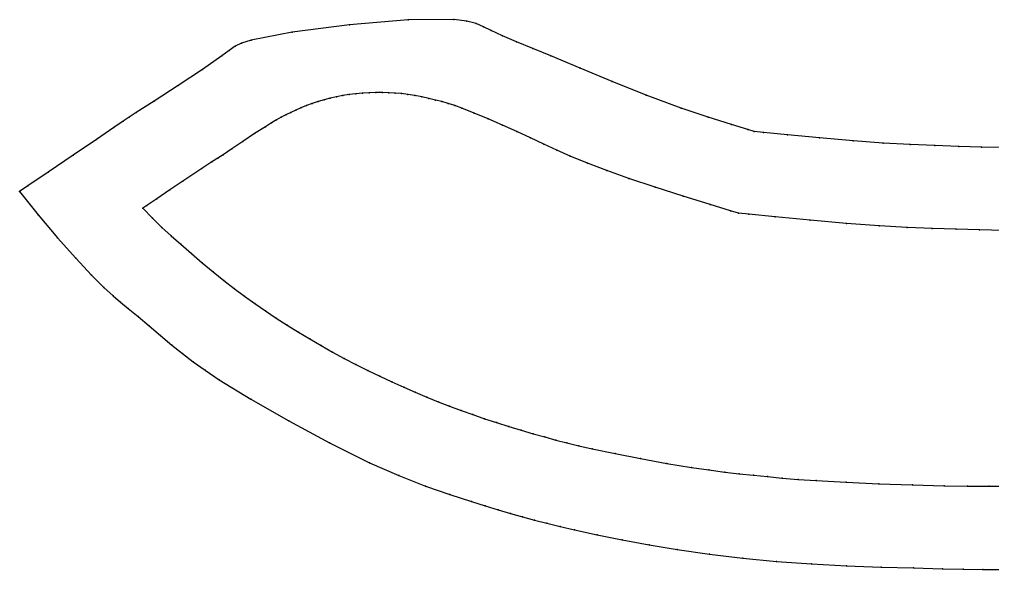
# Model space of a CAD drawing. Extents: x 50 to 2594, y 47 to 2136.
# Drawn here: x 2340.9 to 2434.8, y 1359.1 to 1412.2 of the extents above; entities that cross this region are included whole.
import ezdxf

# ---------------------------------------------------------------- set-up
doc = ezdxf.new("R2010")
doc.units = 0

# ---------------------------------------------------------------- blocks, each defined once
blk = doc.blocks.new('837.CUELLO_XS')
at = {"layer": '1'}
blk.add_lwpolyline([(2435.956, 1399.834), (2433.71, 1399.887), (2431.505, 1399.953), (2429.196, 1400.029), (2426.816, 1400.129), (2424.237, 1400.273), (2421.332, 1400.484), (2418.084, 1400.769), (2414.996, 1401.066), (2412.69, 1401.3), (2411.783, 1401.395), (2411.179, 1401.569), (2409.585, 1402.047), (2407.333, 1402.756), (2404.755, 1403.628), (2401.386, 1404.885), (2398.108, 1406.207), (2395.007, 1407.507), (2392.166, 1408.7), (2390.431, 1409.409), (2388.878, 1410.04), (2387.533, 1410.607), (2386.418, 1411.12), (2385.702, 1411.484), (2384.975, 1411.801), (2384.076, 1412.047), (2382.843, 1412.201), (2378.423, 1412.154), (2372.767, 1411.683), (2367.256, 1410.974), (2363.274, 1410.215), (2362.367, 1409.926), (2361.731, 1409.609), (2361.167, 1409.211), (2360.475, 1408.683), (2358.6, 1407.375), (2356.238, 1405.817), (2353.926, 1404.326), (2352.2, 1403.22), (2351.532, 1402.784), (2350.958, 1402.393), (2350.046, 1401.764), (2348.365, 1400.614), (2346.139, 1399.103), (2343.709, 1397.457), (2341.752, 1396.134), (2340.949, 1395.592), (2342.743, 1393.337), (2344.611, 1391.139), (2346.387, 1389.153), (2347.904, 1387.532), (2349.096, 1386.328), (2349.976, 1385.514), (2350.705, 1384.902), (2351.445, 1384.307), (2352.386, 1383.528), (2353.449, 1382.63), (2354.56, 1381.689), (2355.642, 1380.782), (2356.669, 1379.947), (2357.701, 1379.157), (2358.847, 1378.343), (2360.218, 1377.436), (2363.248, 1375.568), (2366.907, 1373.457), (2370.844, 1371.331), (2374.711, 1369.419), (2377.536, 1368.176), (2380.104, 1367.168), (2382.427, 1366.347), (2384.516, 1365.667), (2385.847, 1365.252), (2387.095, 1364.874), (2388.285, 1364.527), (2389.443, 1364.201), (2390.601, 1363.887), (2391.795, 1363.579), (2393.064, 1363.268), (2394.451, 1362.945), (2396.632, 1362.468), (2399.054, 1361.975), (2401.65, 1361.492), (2404.351, 1361.04), (2407.484, 1360.588), (2410.679, 1360.207), (2413.95, 1359.896), (2417.311, 1359.654), (2420.693, 1359.481), (2424.026, 1359.358), (2427.161, 1359.268), (2429.948, 1359.196), (2431.931, 1359.143), (2433.84, 1359.112), (2435.937, 1359.124)], dxfattribs=at)
at = {"layer": '14'}
blk.add_lwpolyline([(2435.838, 1391.838), (2433.518, 1391.892), (2431.27, 1391.956), (2428.941, 1392.028), (2426.524, 1392.126), (2423.832, 1392.277), (2420.674, 1392.512), (2417.19, 1392.821), (2413.82, 1393.148), (2411.275, 1393.406), (2410.268, 1393.511), (2409.498, 1393.744), (2407.546, 1394.341), (2404.95, 1395.147), (2402.245, 1396.008), (2399.714, 1396.85), (2397.571, 1397.61), (2395.713, 1398.322), (2394.037, 1399.018), (2392.756, 1399.587), (2391.495, 1400.168), (2390.222, 1400.763), (2388.905, 1401.374), (2387.517, 1402), (2386.123, 1402.609), (2384.797, 1403.163), (2383.612, 1403.629), (2382.911, 1403.881), (2382.276, 1404.089), (2381.67, 1404.266), (2381.061, 1404.426), (2380.417, 1404.581), (2379.749, 1404.726), (2379.072, 1404.856), (2378.401, 1404.963), (2377.777, 1405.041), (2377.164, 1405.096), (2376.555, 1405.13), (2375.942, 1405.145), (2375.307, 1405.142), (2374.664, 1405.12), (2374.02, 1405.081), (2373.378, 1405.022), (2372.751, 1404.945), (2372.132, 1404.849), (2371.519, 1404.735), (2370.914, 1404.602), (2370.325, 1404.453), (2369.745, 1404.286), (2369.173, 1404.1), (2368.612, 1403.893), (2368.092, 1403.679), (2367.588, 1403.453), (2367.104, 1403.222), (2366.645, 1402.992), (2366.196, 1402.758), (2365.741, 1402.506), (2365.24, 1402.212), (2364.656, 1401.849), (2363.622, 1401.178), (2362.492, 1400.425), (2361.429, 1399.71), (2360.594, 1399.151), (2360.065, 1398.807), (2359.508, 1398.449), (2358.522, 1397.802), (2356.706, 1396.588), (2355.454, 1395.747), (2354.201, 1394.902), (2353.236, 1394.25), (2352.85, 1393.99), (2353.775, 1393.009), (2354.685, 1392.126), (2355.588, 1391.305), (2356.495, 1390.512), (2357.529, 1389.618), (2358.573, 1388.727), (2359.621, 1387.852), (2360.668, 1387.006), (2361.661, 1386.234), (2362.655, 1385.492), (2363.655, 1384.774), (2364.669, 1384.073), (2365.711, 1383.376), (2366.771, 1382.691), (2367.845, 1382.02), (2368.931, 1381.364), (2370.029, 1380.724), (2371.136, 1380.1), (2372.254, 1379.493), (2373.384, 1378.901), (2374.529, 1378.324), (2375.683, 1377.763), (2376.839, 1377.221), (2377.993, 1376.701), (2379.104, 1376.218), (2380.212, 1375.756), (2381.317, 1375.312), (2382.425, 1374.883), (2383.538, 1374.467), (2384.661, 1374.063), (2385.797, 1373.672), (2386.953, 1373.291), (2388.133, 1372.919), (2389.316, 1372.562), (2390.478, 1372.223), (2391.599, 1371.905), (2392.656, 1371.614), (2393.723, 1371.335), (2394.869, 1371.054), (2396.166, 1370.759), (2398.37, 1370.297), (2400.835, 1369.817), (2403.361, 1369.361), (2405.75, 1368.967), (2407.424, 1368.722), (2408.942, 1368.525), (2410.353, 1368.361), (2411.706, 1368.217), (2413.063, 1368.078), (2414.48, 1367.943), (2416.023, 1367.815), (2417.761, 1367.692), (2420.638, 1367.53), (2423.812, 1367.388), (2427.049, 1367.274), (2430.114, 1367.194), (2432.361, 1367.158), (2434.425, 1367.146), (2436.391, 1367.155)], dxfattribs=at)
at = {"layer": '2'}
for p in [(2411.783, 1401.395), (2340.949, 1395.592), (2352.85, 1393.99), (2410.268, 1393.511)]:
    blk.add_point(p, dxfattribs=at)
at = {"layer": '3'}
for p in [(2378.423, 1412.154), (2382.843, 1412.201), (2384.076, 1412.047), (2372.767, 1411.683), (2384.975, 1411.801), (2385.702, 1411.484), (2386.418, 1411.12), (2363.274, 1410.215), (2367.256, 1410.974), (2387.533, 1410.607), (2361.167, 1409.211), (2361.731, 1409.609), (2362.367, 1409.926), (2388.878, 1410.04), (2390.431, 1409.409), (2360.475, 1408.683), (2392.166, 1408.7), (2358.6, 1407.375), (2395.007, 1407.507), (2356.238, 1405.817), (2398.108, 1406.207), (2370.325, 1404.453), (2370.914, 1404.602), (2371.519, 1404.735), (2372.132, 1404.849), (2372.751, 1404.945), (2373.378, 1405.022), (2374.02, 1405.081), (2374.664, 1405.12), (2375.307, 1405.142), (2375.942, 1405.145), (2376.555, 1405.13), (2377.164, 1405.096), (2377.777, 1405.041), (2378.401, 1404.963), (2379.072, 1404.856), (2379.749, 1404.726), (2380.417, 1404.581), (2401.386, 1404.885), (2353.926, 1404.326), (2368.092, 1403.679), (2368.612, 1403.893), (2369.173, 1404.1), (2369.745, 1404.286), (2381.061, 1404.426), (2381.67, 1404.266), (2382.276, 1404.089), (2382.911, 1403.881), (2383.612, 1403.629), (2404.755, 1403.628), (2351.532, 1402.784), (2352.2, 1403.22), (2366.196, 1402.758), (2366.645, 1402.992), (2367.104, 1403.222), (2367.588, 1403.453), (2384.797, 1403.163), (2386.123, 1402.609), (2407.333, 1402.756), (2350.046, 1401.764), (2350.958, 1402.393), (2364.656, 1401.849), (2365.24, 1402.212), (2365.741, 1402.506), (2387.517, 1402), (2409.585, 1402.047), (2363.622, 1401.178), (2388.905, 1401.374), (2390.222, 1400.763), (2411.179, 1401.569), (2412.69, 1401.3), (2414.996, 1401.066), (2418.084, 1400.769), (2348.365, 1400.614), (2362.492, 1400.425), (2391.495, 1400.168), (2421.332, 1400.484), (2424.237, 1400.273), (2426.816, 1400.129), (2429.196, 1400.029), (2431.505, 1399.953), (2433.71, 1399.887), (2346.139, 1399.103), (2360.594, 1399.151), (2361.429, 1399.71), (2392.756, 1399.587), (2394.037, 1399.018), (2359.508, 1398.449), (2360.065, 1398.807), (2395.713, 1398.322), (2343.709, 1397.457), (2358.522, 1397.802), (2397.571, 1397.61), (2341.752, 1396.134), (2356.706, 1396.588), (2399.714, 1396.85), (2402.245, 1396.008), (2355.454, 1395.747), (2404.95, 1395.147), (2353.236, 1394.25), (2354.201, 1394.902), (2407.546, 1394.341), (2342.743, 1393.337), (2409.498, 1393.744), (2411.275, 1393.406), (2353.775, 1393.009), (2413.82, 1393.148), (2417.19, 1392.821), (2420.674, 1392.512), (2423.832, 1392.277), (2354.685, 1392.126), (2426.524, 1392.126), (2428.941, 1392.028), (2431.27, 1391.956), (2433.518, 1391.892), (2344.611, 1391.139), (2355.588, 1391.305), (2356.495, 1390.512), (2357.529, 1389.618), (2346.387, 1389.153), (2358.573, 1388.727), (2359.621, 1387.852), (2347.904, 1387.532), (2360.668, 1387.006), (2349.096, 1386.328), (2361.661, 1386.234), (2349.976, 1385.514), (2350.705, 1384.902), (2362.655, 1385.492), (2363.655, 1384.774), (2351.445, 1384.307), (2364.669, 1384.073), (2352.386, 1383.528), (2365.711, 1383.376), (2353.449, 1382.63), (2366.771, 1382.691), (2367.845, 1382.02), (2354.56, 1381.689), (2368.931, 1381.364), (2355.642, 1380.782), (2370.029, 1380.724), (2371.136, 1380.1), (2356.669, 1379.947), (2357.701, 1379.157), (2372.254, 1379.493), (2358.847, 1378.343), (2373.384, 1378.901), (2374.529, 1378.324), (2360.218, 1377.436), (2375.683, 1377.763), (2376.839, 1377.221), (2377.993, 1376.701), (2363.248, 1375.568), (2379.104, 1376.218), (2380.212, 1375.756), (2381.317, 1375.312), (2382.425, 1374.883), (2383.538, 1374.467), (2384.661, 1374.063), (2385.797, 1373.672), (2366.907, 1373.457), (2386.953, 1373.291), (2388.133, 1372.919), (2389.316, 1372.562), (2390.478, 1372.223), (2391.599, 1371.905), (2392.656, 1371.614), (2370.844, 1371.331), (2393.723, 1371.335), (2394.869, 1371.054), (2396.166, 1370.759), (2398.37, 1370.297), (2400.835, 1369.817), (2374.711, 1369.419), (2403.361, 1369.361), (2405.75, 1368.967), (2377.536, 1368.176), (2407.424, 1368.722), (2408.942, 1368.525), (2410.353, 1368.361), (2411.706, 1368.217), (2413.063, 1368.078), (2414.48, 1367.943), (2380.104, 1367.168), (2416.023, 1367.815), (2417.761, 1367.692), (2420.638, 1367.53), (2423.812, 1367.388), (2427.049, 1367.274), (2430.114, 1367.194), (2432.361, 1367.158), (2434.425, 1367.146), (2382.427, 1366.347), (2384.516, 1365.667), (2385.847, 1365.252), (2387.095, 1364.874), (2388.285, 1364.527), (2389.443, 1364.201), (2390.601, 1363.887), (2391.795, 1363.579), (2393.064, 1363.268), (2394.451, 1362.945), (2396.632, 1362.468), (2399.054, 1361.975), (2401.65, 1361.492), (2404.351, 1361.04), (2407.484, 1360.588), (2410.679, 1360.207), (2413.95, 1359.896), (2417.311, 1359.654), (2420.693, 1359.481), (2424.026, 1359.358), (2427.161, 1359.268), (2429.948, 1359.196), (2431.931, 1359.143), (2433.84, 1359.112)]:
    blk.add_point(p, dxfattribs=at)
blk = doc.blocks.new('837.CUELLO_S')
at = {"layer": '1'}
blk.add_lwpolyline([(2435.956, 1399.834), (2433.71, 1399.887), (2431.505, 1399.953), (2429.196, 1400.029), (2426.816, 1400.129), (2424.237, 1400.273), (2421.332, 1400.484), (2418.084, 1400.769), (2414.996, 1401.066), (2412.69, 1401.3), (2411.783, 1401.395), (2411.179, 1401.569), (2409.585, 1402.047), (2407.333, 1402.756), (2404.755, 1403.628), (2401.386, 1404.885), (2398.108, 1406.207), (2395.007, 1407.507), (2392.166, 1408.7), (2390.431, 1409.409), (2388.878, 1410.04), (2387.533, 1410.607), (2386.418, 1411.12), (2385.702, 1411.484), (2384.975, 1411.801), (2384.076, 1412.047), (2382.843, 1412.201), (2378.423, 1412.154), (2372.767, 1411.683), (2367.256, 1410.974), (2363.274, 1410.215), (2362.367, 1409.926), (2361.731, 1409.609), (2361.167, 1409.211), (2360.475, 1408.683), (2358.6, 1407.375), (2356.238, 1405.817), (2353.926, 1404.326), (2352.2, 1403.22), (2351.532, 1402.784), (2350.958, 1402.393), (2350.046, 1401.764), (2348.365, 1400.614), (2346.139, 1399.103), (2343.709, 1397.457), (2341.752, 1396.134), (2340.949, 1395.592), (2342.743, 1393.337), (2344.611, 1391.139), (2346.387, 1389.153), (2347.904, 1387.532), (2349.096, 1386.328), (2349.976, 1385.514), (2350.705, 1384.902), (2351.445, 1384.307), (2352.386, 1383.528), (2353.449, 1382.63), (2354.56, 1381.689), (2355.642, 1380.782), (2356.669, 1379.947), (2357.701, 1379.157), (2358.847, 1378.343), (2360.218, 1377.436), (2363.248, 1375.568), (2366.907, 1373.457), (2370.844, 1371.331), (2374.711, 1369.419), (2377.536, 1368.176), (2380.104, 1367.168), (2382.427, 1366.347), (2384.516, 1365.667), (2385.847, 1365.252), (2387.095, 1364.874), (2388.285, 1364.527), (2389.443, 1364.201), (2390.601, 1363.887), (2391.795, 1363.579), (2393.064, 1363.268), (2394.451, 1362.945), (2396.632, 1362.468), (2399.054, 1361.975), (2401.65, 1361.492), (2404.351, 1361.04), (2407.484, 1360.588), (2410.679, 1360.207), (2413.95, 1359.896), (2417.311, 1359.654), (2420.693, 1359.481), (2424.026, 1359.358), (2427.161, 1359.268), (2429.948, 1359.196), (2431.931, 1359.143), (2433.84, 1359.112), (2435.937, 1359.124)], dxfattribs=at)
at = {"layer": '14'}
blk.add_lwpolyline([(2435.838, 1391.838), (2433.518, 1391.892), (2431.27, 1391.956), (2428.941, 1392.028), (2426.524, 1392.126), (2423.832, 1392.277), (2420.674, 1392.512), (2417.19, 1392.821), (2413.82, 1393.148), (2411.275, 1393.406), (2410.268, 1393.511), (2409.498, 1393.744), (2407.546, 1394.341), (2404.95, 1395.147), (2402.245, 1396.008), (2399.714, 1396.85), (2397.571, 1397.61), (2395.713, 1398.322), (2394.037, 1399.018), (2392.756, 1399.587), (2391.495, 1400.168), (2390.222, 1400.763), (2388.905, 1401.374), (2387.517, 1402), (2386.123, 1402.609), (2384.797, 1403.163), (2383.612, 1403.629), (2382.911, 1403.881), (2382.276, 1404.089), (2381.67, 1404.266), (2381.061, 1404.426), (2380.417, 1404.581), (2379.749, 1404.726), (2379.072, 1404.856), (2378.401, 1404.963), (2377.777, 1405.041), (2377.164, 1405.096), (2376.555, 1405.13), (2375.942, 1405.145), (2375.307, 1405.142), (2374.664, 1405.12), (2374.02, 1405.081), (2373.378, 1405.022), (2372.751, 1404.945), (2372.132, 1404.849), (2371.519, 1404.735), (2370.914, 1404.602), (2370.325, 1404.453), (2369.745, 1404.286), (2369.173, 1404.1), (2368.612, 1403.893), (2368.092, 1403.679), (2367.588, 1403.453), (2367.104, 1403.222), (2366.645, 1402.992), (2366.196, 1402.758), (2365.741, 1402.506), (2365.24, 1402.212), (2364.656, 1401.849), (2363.622, 1401.178), (2362.492, 1400.425), (2361.429, 1399.71), (2360.594, 1399.151), (2360.065, 1398.807), (2359.508, 1398.449), (2358.522, 1397.802), (2356.706, 1396.588), (2355.454, 1395.747), (2354.201, 1394.902), (2353.236, 1394.25), (2352.85, 1393.99), (2353.775, 1393.009), (2354.685, 1392.126), (2355.588, 1391.305), (2356.495, 1390.512), (2357.529, 1389.618), (2358.573, 1388.727), (2359.621, 1387.852), (2360.668, 1387.006), (2361.661, 1386.234), (2362.655, 1385.492), (2363.655, 1384.774), (2364.669, 1384.073), (2365.711, 1383.376), (2366.771, 1382.691), (2367.845, 1382.02), (2368.931, 1381.364), (2370.029, 1380.724), (2371.136, 1380.1), (2372.254, 1379.493), (2373.384, 1378.901), (2374.529, 1378.324), (2375.683, 1377.763), (2376.839, 1377.221), (2377.993, 1376.701), (2379.104, 1376.218), (2380.212, 1375.756), (2381.317, 1375.312), (2382.425, 1374.883), (2383.538, 1374.467), (2384.661, 1374.063), (2385.797, 1373.672), (2386.953, 1373.291), (2388.133, 1372.919), (2389.316, 1372.562), (2390.478, 1372.223), (2391.599, 1371.905), (2392.656, 1371.614), (2393.723, 1371.335), (2394.869, 1371.054), (2396.166, 1370.759), (2398.37, 1370.297), (2400.835, 1369.817), (2403.361, 1369.361), (2405.75, 1368.967), (2407.424, 1368.722), (2408.942, 1368.525), (2410.353, 1368.361), (2411.706, 1368.217), (2413.063, 1368.078), (2414.48, 1367.943), (2416.023, 1367.815), (2417.761, 1367.692), (2420.638, 1367.53), (2423.812, 1367.388), (2427.049, 1367.274), (2430.114, 1367.194), (2432.361, 1367.158), (2434.425, 1367.146), (2436.391, 1367.155)], dxfattribs=at)
at = {"layer": '2'}
for p in [(2411.783, 1401.395), (2340.949, 1395.592), (2352.85, 1393.99), (2410.268, 1393.511)]:
    blk.add_point(p, dxfattribs=at)
at = {"layer": '3'}
for p in [(2378.423, 1412.154), (2382.843, 1412.201), (2384.076, 1412.047), (2372.767, 1411.683), (2384.975, 1411.801), (2385.702, 1411.484), (2386.418, 1411.12), (2363.274, 1410.215), (2367.256, 1410.974), (2387.533, 1410.607), (2361.167, 1409.211), (2361.731, 1409.609), (2362.367, 1409.926), (2388.878, 1410.04), (2390.431, 1409.409), (2360.475, 1408.683), (2392.166, 1408.7), (2358.6, 1407.375), (2395.007, 1407.507), (2356.238, 1405.817), (2398.108, 1406.207), (2370.325, 1404.453), (2370.914, 1404.602), (2371.519, 1404.735), (2372.132, 1404.849), (2372.751, 1404.945), (2373.378, 1405.022), (2374.02, 1405.081), (2374.664, 1405.12), (2375.307, 1405.142), (2375.942, 1405.145), (2376.555, 1405.13), (2377.164, 1405.096), (2377.777, 1405.041), (2378.401, 1404.963), (2379.072, 1404.856), (2379.749, 1404.726), (2380.417, 1404.581), (2401.386, 1404.885), (2353.926, 1404.326), (2368.092, 1403.679), (2368.612, 1403.893), (2369.173, 1404.1), (2369.745, 1404.286), (2381.061, 1404.426), (2381.67, 1404.266), (2382.276, 1404.089), (2382.911, 1403.881), (2383.612, 1403.629), (2404.755, 1403.628), (2351.532, 1402.784), (2352.2, 1403.22), (2366.196, 1402.758), (2366.645, 1402.992), (2367.104, 1403.222), (2367.588, 1403.453), (2384.797, 1403.163), (2386.123, 1402.609), (2407.333, 1402.756), (2350.046, 1401.764), (2350.958, 1402.393), (2364.656, 1401.849), (2365.24, 1402.212), (2365.741, 1402.506), (2387.517, 1402), (2409.585, 1402.047), (2363.622, 1401.178), (2388.905, 1401.374), (2390.222, 1400.763), (2411.179, 1401.569), (2412.69, 1401.3), (2414.996, 1401.066), (2418.084, 1400.769), (2348.365, 1400.614), (2362.492, 1400.425), (2391.495, 1400.168), (2421.332, 1400.484), (2424.237, 1400.273), (2426.816, 1400.129), (2429.196, 1400.029), (2431.505, 1399.953), (2433.71, 1399.887), (2346.139, 1399.103), (2360.594, 1399.151), (2361.429, 1399.71), (2392.756, 1399.587), (2394.037, 1399.018), (2359.508, 1398.449), (2360.065, 1398.807), (2395.713, 1398.322), (2343.709, 1397.457), (2358.522, 1397.802), (2397.571, 1397.61), (2341.752, 1396.134), (2356.706, 1396.588), (2399.714, 1396.85), (2402.245, 1396.008), (2355.454, 1395.747), (2404.95, 1395.147), (2353.236, 1394.25), (2354.201, 1394.902), (2407.546, 1394.341), (2342.743, 1393.337), (2409.498, 1393.744), (2411.275, 1393.406), (2353.775, 1393.009), (2413.82, 1393.148), (2417.19, 1392.821), (2420.674, 1392.512), (2423.832, 1392.277), (2354.685, 1392.126), (2426.524, 1392.126), (2428.941, 1392.028), (2431.27, 1391.956), (2433.518, 1391.892), (2344.611, 1391.139), (2355.588, 1391.305), (2356.495, 1390.512), (2357.529, 1389.618), (2346.387, 1389.153), (2358.573, 1388.727), (2359.621, 1387.852), (2347.904, 1387.532), (2360.668, 1387.006), (2349.096, 1386.328), (2361.661, 1386.234), (2349.976, 1385.514), (2350.705, 1384.902), (2362.655, 1385.492), (2363.655, 1384.774), (2351.445, 1384.307), (2364.669, 1384.073), (2352.386, 1383.528), (2365.711, 1383.376), (2353.449, 1382.63), (2366.771, 1382.691), (2367.845, 1382.02), (2354.56, 1381.689), (2368.931, 1381.364), (2355.642, 1380.782), (2370.029, 1380.724), (2371.136, 1380.1), (2356.669, 1379.947), (2357.701, 1379.157), (2372.254, 1379.493), (2358.847, 1378.343), (2373.384, 1378.901), (2374.529, 1378.324), (2360.218, 1377.436), (2375.683, 1377.763), (2376.839, 1377.221), (2377.993, 1376.701), (2363.248, 1375.568), (2379.104, 1376.218), (2380.212, 1375.756), (2381.317, 1375.312), (2382.425, 1374.883), (2383.538, 1374.467), (2384.661, 1374.063), (2385.797, 1373.672), (2366.907, 1373.457), (2386.953, 1373.291), (2388.133, 1372.919), (2389.316, 1372.562), (2390.478, 1372.223), (2391.599, 1371.905), (2392.656, 1371.614), (2370.844, 1371.331), (2393.723, 1371.335), (2394.869, 1371.054), (2396.166, 1370.759), (2398.37, 1370.297), (2400.835, 1369.817), (2374.711, 1369.419), (2403.361, 1369.361), (2405.75, 1368.967), (2377.536, 1368.176), (2407.424, 1368.722), (2408.942, 1368.525), (2410.353, 1368.361), (2411.706, 1368.217), (2413.063, 1368.078), (2414.48, 1367.943), (2380.104, 1367.168), (2416.023, 1367.815), (2417.761, 1367.692), (2420.638, 1367.53), (2423.812, 1367.388), (2427.049, 1367.274), (2430.114, 1367.194), (2432.361, 1367.158), (2434.425, 1367.146), (2382.427, 1366.347), (2384.516, 1365.667), (2385.847, 1365.252), (2387.095, 1364.874), (2388.285, 1364.527), (2389.443, 1364.201), (2390.601, 1363.887), (2391.795, 1363.579), (2393.064, 1363.268), (2394.451, 1362.945), (2396.632, 1362.468), (2399.054, 1361.975), (2401.65, 1361.492), (2404.351, 1361.04), (2407.484, 1360.588), (2410.679, 1360.207), (2413.95, 1359.896), (2417.311, 1359.654), (2420.693, 1359.481), (2424.026, 1359.358), (2427.161, 1359.268), (2429.948, 1359.196), (2431.931, 1359.143), (2433.84, 1359.112)]:
    blk.add_point(p, dxfattribs=at)
blk = doc.blocks.new('837.CUELLO_M')
at = {"layer": '1'}
blk.add_lwpolyline([(2435.956, 1399.834), (2433.71, 1399.887), (2431.505, 1399.953), (2429.196, 1400.029), (2426.816, 1400.129), (2424.237, 1400.273), (2421.332, 1400.484), (2418.084, 1400.769), (2414.996, 1401.066), (2412.69, 1401.3), (2411.783, 1401.395), (2411.179, 1401.569), (2409.585, 1402.047), (2407.333, 1402.756), (2404.755, 1403.628), (2401.386, 1404.885), (2398.108, 1406.207), (2395.007, 1407.507), (2392.166, 1408.7), (2390.431, 1409.409), (2388.878, 1410.04), (2387.533, 1410.607), (2386.418, 1411.12), (2385.702, 1411.484), (2384.975, 1411.801), (2384.076, 1412.047), (2382.843, 1412.201), (2378.423, 1412.154), (2372.767, 1411.683), (2367.256, 1410.974), (2363.274, 1410.215), (2362.367, 1409.926), (2361.731, 1409.609), (2361.167, 1409.211), (2360.475, 1408.683), (2358.6, 1407.375), (2356.238, 1405.817), (2353.926, 1404.326), (2352.2, 1403.22), (2351.532, 1402.784), (2350.958, 1402.393), (2350.046, 1401.764), (2348.365, 1400.614), (2346.139, 1399.103), (2343.709, 1397.457), (2341.752, 1396.134), (2340.949, 1395.592), (2342.743, 1393.337), (2344.611, 1391.139), (2346.387, 1389.153), (2347.904, 1387.532), (2349.096, 1386.328), (2349.976, 1385.514), (2350.705, 1384.902), (2351.445, 1384.307), (2352.386, 1383.528), (2353.449, 1382.63), (2354.56, 1381.689), (2355.642, 1380.782), (2356.669, 1379.947), (2357.701, 1379.157), (2358.847, 1378.343), (2360.218, 1377.436), (2363.248, 1375.568), (2366.907, 1373.457), (2370.844, 1371.331), (2374.711, 1369.419), (2377.536, 1368.176), (2380.104, 1367.168), (2382.427, 1366.347), (2384.516, 1365.667), (2385.847, 1365.252), (2387.095, 1364.874), (2388.285, 1364.527), (2389.443, 1364.201), (2390.601, 1363.887), (2391.795, 1363.579), (2393.064, 1363.268), (2394.451, 1362.945), (2396.632, 1362.468), (2399.054, 1361.975), (2401.65, 1361.492), (2404.351, 1361.04), (2407.484, 1360.588), (2410.679, 1360.207), (2413.95, 1359.896), (2417.311, 1359.654), (2420.693, 1359.481), (2424.026, 1359.358), (2427.161, 1359.268), (2429.948, 1359.196), (2431.931, 1359.143), (2433.84, 1359.112), (2435.937, 1359.124)], dxfattribs=at)
at = {"layer": '14'}
blk.add_lwpolyline([(2435.838, 1391.838), (2433.518, 1391.892), (2431.27, 1391.956), (2428.941, 1392.028), (2426.524, 1392.126), (2423.832, 1392.277), (2420.674, 1392.512), (2417.19, 1392.821), (2413.82, 1393.148), (2411.275, 1393.406), (2410.268, 1393.511), (2409.498, 1393.744), (2407.546, 1394.341), (2404.95, 1395.147), (2402.245, 1396.008), (2399.714, 1396.85), (2397.571, 1397.61), (2395.713, 1398.322), (2394.037, 1399.018), (2392.756, 1399.587), (2391.495, 1400.168), (2390.222, 1400.763), (2388.905, 1401.374), (2387.517, 1402), (2386.123, 1402.609), (2384.797, 1403.163), (2383.612, 1403.629), (2382.911, 1403.881), (2382.276, 1404.089), (2381.67, 1404.266), (2381.061, 1404.426), (2380.417, 1404.581), (2379.749, 1404.726), (2379.072, 1404.856), (2378.401, 1404.963), (2377.777, 1405.041), (2377.164, 1405.096), (2376.555, 1405.13), (2375.942, 1405.145), (2375.307, 1405.142), (2374.664, 1405.12), (2374.02, 1405.081), (2373.378, 1405.022), (2372.751, 1404.945), (2372.132, 1404.849), (2371.519, 1404.735), (2370.914, 1404.602), (2370.325, 1404.453), (2369.745, 1404.286), (2369.173, 1404.1), (2368.612, 1403.893), (2368.092, 1403.679), (2367.588, 1403.453), (2367.104, 1403.222), (2366.645, 1402.992), (2366.196, 1402.758), (2365.741, 1402.506), (2365.24, 1402.212), (2364.656, 1401.849), (2363.622, 1401.178), (2362.492, 1400.425), (2361.429, 1399.71), (2360.594, 1399.151), (2360.065, 1398.807), (2359.508, 1398.449), (2358.522, 1397.802), (2356.706, 1396.588), (2355.454, 1395.747), (2354.201, 1394.902), (2353.236, 1394.25), (2352.85, 1393.99), (2353.775, 1393.009), (2354.685, 1392.126), (2355.588, 1391.305), (2356.495, 1390.512), (2357.529, 1389.618), (2358.573, 1388.727), (2359.621, 1387.852), (2360.668, 1387.006), (2361.661, 1386.234), (2362.655, 1385.492), (2363.655, 1384.774), (2364.669, 1384.073), (2365.711, 1383.376), (2366.771, 1382.691), (2367.845, 1382.02), (2368.931, 1381.364), (2370.029, 1380.724), (2371.136, 1380.1), (2372.254, 1379.493), (2373.384, 1378.901), (2374.529, 1378.324), (2375.683, 1377.763), (2376.839, 1377.221), (2377.993, 1376.701), (2379.104, 1376.218), (2380.212, 1375.756), (2381.317, 1375.312), (2382.425, 1374.883), (2383.538, 1374.467), (2384.661, 1374.063), (2385.797, 1373.672), (2386.953, 1373.291), (2388.133, 1372.919), (2389.316, 1372.562), (2390.478, 1372.223), (2391.599, 1371.905), (2392.656, 1371.614), (2393.723, 1371.335), (2394.869, 1371.054), (2396.166, 1370.759), (2398.37, 1370.297), (2400.835, 1369.817), (2403.361, 1369.361), (2405.75, 1368.967), (2407.424, 1368.722), (2408.942, 1368.525), (2410.353, 1368.361), (2411.706, 1368.217), (2413.063, 1368.078), (2414.48, 1367.943), (2416.023, 1367.815), (2417.761, 1367.692), (2420.638, 1367.53), (2423.812, 1367.388), (2427.049, 1367.274), (2430.114, 1367.194), (2432.361, 1367.158), (2434.425, 1367.146), (2436.391, 1367.155)], dxfattribs=at)
at = {"layer": '2'}
for p in [(2411.783, 1401.395), (2340.949, 1395.592), (2352.85, 1393.99), (2410.268, 1393.511)]:
    blk.add_point(p, dxfattribs=at)
at = {"layer": '3'}
for p in [(2378.423, 1412.154), (2382.843, 1412.201), (2384.076, 1412.047), (2372.767, 1411.683), (2384.975, 1411.801), (2385.702, 1411.484), (2386.418, 1411.12), (2363.274, 1410.215), (2367.256, 1410.974), (2387.533, 1410.607), (2361.167, 1409.211), (2361.731, 1409.609), (2362.367, 1409.926), (2388.878, 1410.04), (2390.431, 1409.409), (2360.475, 1408.683), (2392.166, 1408.7), (2358.6, 1407.375), (2395.007, 1407.507), (2356.238, 1405.817), (2398.108, 1406.207), (2370.325, 1404.453), (2370.914, 1404.602), (2371.519, 1404.735), (2372.132, 1404.849), (2372.751, 1404.945), (2373.378, 1405.022), (2374.02, 1405.081), (2374.664, 1405.12), (2375.307, 1405.142), (2375.942, 1405.145), (2376.555, 1405.13), (2377.164, 1405.096), (2377.777, 1405.041), (2378.401, 1404.963), (2379.072, 1404.856), (2379.749, 1404.726), (2380.417, 1404.581), (2401.386, 1404.885), (2353.926, 1404.326), (2368.092, 1403.679), (2368.612, 1403.893), (2369.173, 1404.1), (2369.745, 1404.286), (2381.061, 1404.426), (2381.67, 1404.266), (2382.276, 1404.089), (2382.911, 1403.881), (2383.612, 1403.629), (2404.755, 1403.628), (2351.532, 1402.784), (2352.2, 1403.22), (2366.196, 1402.758), (2366.645, 1402.992), (2367.104, 1403.222), (2367.588, 1403.453), (2384.797, 1403.163), (2386.123, 1402.609), (2407.333, 1402.756), (2350.046, 1401.764), (2350.958, 1402.393), (2364.656, 1401.849), (2365.24, 1402.212), (2365.741, 1402.506), (2387.517, 1402), (2409.585, 1402.047), (2363.622, 1401.178), (2388.905, 1401.374), (2390.222, 1400.763), (2411.179, 1401.569), (2412.69, 1401.3), (2414.996, 1401.066), (2418.084, 1400.769), (2348.365, 1400.614), (2362.492, 1400.425), (2391.495, 1400.168), (2421.332, 1400.484), (2424.237, 1400.273), (2426.816, 1400.129), (2429.196, 1400.029), (2431.505, 1399.953), (2433.71, 1399.887), (2346.139, 1399.103), (2360.594, 1399.151), (2361.429, 1399.71), (2392.756, 1399.587), (2394.037, 1399.018), (2359.508, 1398.449), (2360.065, 1398.807), (2395.713, 1398.322), (2343.709, 1397.457), (2358.522, 1397.802), (2397.571, 1397.61), (2341.752, 1396.134), (2356.706, 1396.588), (2399.714, 1396.85), (2402.245, 1396.008), (2355.454, 1395.747), (2404.95, 1395.147), (2353.236, 1394.25), (2354.201, 1394.902), (2407.546, 1394.341), (2342.743, 1393.337), (2409.498, 1393.744), (2411.275, 1393.406), (2353.775, 1393.009), (2413.82, 1393.148), (2417.19, 1392.821), (2420.674, 1392.512), (2423.832, 1392.277), (2354.685, 1392.126), (2426.524, 1392.126), (2428.941, 1392.028), (2431.27, 1391.956), (2433.518, 1391.892), (2344.611, 1391.139), (2355.588, 1391.305), (2356.495, 1390.512), (2357.529, 1389.618), (2346.387, 1389.153), (2358.573, 1388.727), (2359.621, 1387.852), (2347.904, 1387.532), (2360.668, 1387.006), (2349.096, 1386.328), (2361.661, 1386.234), (2349.976, 1385.514), (2350.705, 1384.902), (2362.655, 1385.492), (2363.655, 1384.774), (2351.445, 1384.307), (2364.669, 1384.073), (2352.386, 1383.528), (2365.711, 1383.376), (2353.449, 1382.63), (2366.771, 1382.691), (2367.845, 1382.02), (2354.56, 1381.689), (2368.931, 1381.364), (2355.642, 1380.782), (2370.029, 1380.724), (2371.136, 1380.1), (2356.669, 1379.947), (2357.701, 1379.157), (2372.254, 1379.493), (2358.847, 1378.343), (2373.384, 1378.901), (2374.529, 1378.324), (2360.218, 1377.436), (2375.683, 1377.763), (2376.839, 1377.221), (2377.993, 1376.701), (2363.248, 1375.568), (2379.104, 1376.218), (2380.212, 1375.756), (2381.317, 1375.312), (2382.425, 1374.883), (2383.538, 1374.467), (2384.661, 1374.063), (2385.797, 1373.672), (2366.907, 1373.457), (2386.953, 1373.291), (2388.133, 1372.919), (2389.316, 1372.562), (2390.478, 1372.223), (2391.599, 1371.905), (2392.656, 1371.614), (2370.844, 1371.331), (2393.723, 1371.335), (2394.869, 1371.054), (2396.166, 1370.759), (2398.37, 1370.297), (2400.835, 1369.817), (2374.711, 1369.419), (2403.361, 1369.361), (2405.75, 1368.967), (2377.536, 1368.176), (2407.424, 1368.722), (2408.942, 1368.525), (2410.353, 1368.361), (2411.706, 1368.217), (2413.063, 1368.078), (2414.48, 1367.943), (2380.104, 1367.168), (2416.023, 1367.815), (2417.761, 1367.692), (2420.638, 1367.53), (2423.812, 1367.388), (2427.049, 1367.274), (2430.114, 1367.194), (2432.361, 1367.158), (2434.425, 1367.146), (2382.427, 1366.347), (2384.516, 1365.667), (2385.847, 1365.252), (2387.095, 1364.874), (2388.285, 1364.527), (2389.443, 1364.201), (2390.601, 1363.887), (2391.795, 1363.579), (2393.064, 1363.268), (2394.451, 1362.945), (2396.632, 1362.468), (2399.054, 1361.975), (2401.65, 1361.492), (2404.351, 1361.04), (2407.484, 1360.588), (2410.679, 1360.207), (2413.95, 1359.896), (2417.311, 1359.654), (2420.693, 1359.481), (2424.026, 1359.358), (2427.161, 1359.268), (2429.948, 1359.196), (2431.931, 1359.143), (2433.84, 1359.112)]:
    blk.add_point(p, dxfattribs=at)
blk = doc.blocks.new('837.CUELLO_L')
at = {"layer": '1'}
blk.add_lwpolyline([(2435.956, 1399.834), (2433.71, 1399.887), (2431.505, 1399.953), (2429.196, 1400.029), (2426.816, 1400.129), (2424.237, 1400.273), (2421.332, 1400.484), (2418.084, 1400.769), (2414.996, 1401.066), (2412.69, 1401.3), (2411.783, 1401.395), (2411.179, 1401.569), (2409.585, 1402.047), (2407.333, 1402.756), (2404.755, 1403.628), (2401.386, 1404.885), (2398.108, 1406.207), (2395.007, 1407.507), (2392.166, 1408.7), (2390.431, 1409.409), (2388.878, 1410.04), (2387.533, 1410.607), (2386.418, 1411.12), (2385.702, 1411.484), (2384.975, 1411.801), (2384.076, 1412.047), (2382.843, 1412.201), (2378.423, 1412.154), (2372.767, 1411.683), (2367.256, 1410.974), (2363.274, 1410.215), (2362.367, 1409.926), (2361.731, 1409.609), (2361.167, 1409.211), (2360.475, 1408.683), (2358.6, 1407.375), (2356.238, 1405.817), (2353.926, 1404.326), (2352.2, 1403.22), (2351.532, 1402.784), (2350.958, 1402.393), (2350.046, 1401.764), (2348.365, 1400.614), (2346.139, 1399.103), (2343.709, 1397.457), (2341.752, 1396.134), (2340.949, 1395.592), (2342.743, 1393.337), (2344.611, 1391.139), (2346.387, 1389.153), (2347.904, 1387.532), (2349.096, 1386.328), (2349.976, 1385.514), (2350.705, 1384.902), (2351.445, 1384.307), (2352.386, 1383.528), (2353.449, 1382.63), (2354.56, 1381.689), (2355.642, 1380.782), (2356.669, 1379.947), (2357.701, 1379.157), (2358.847, 1378.343), (2360.218, 1377.436), (2363.248, 1375.568), (2366.907, 1373.457), (2370.844, 1371.331), (2374.711, 1369.419), (2377.536, 1368.176), (2380.104, 1367.168), (2382.427, 1366.347), (2384.516, 1365.667), (2385.847, 1365.252), (2387.095, 1364.874), (2388.285, 1364.527), (2389.443, 1364.201), (2390.601, 1363.887), (2391.795, 1363.579), (2393.064, 1363.268), (2394.451, 1362.945), (2396.632, 1362.468), (2399.054, 1361.975), (2401.65, 1361.492), (2404.351, 1361.04), (2407.484, 1360.588), (2410.679, 1360.207), (2413.95, 1359.896), (2417.311, 1359.654), (2420.693, 1359.481), (2424.026, 1359.358), (2427.161, 1359.268), (2429.948, 1359.196), (2431.931, 1359.143), (2433.84, 1359.112), (2435.937, 1359.124)], dxfattribs=at)
at = {"layer": '14'}
blk.add_lwpolyline([(2435.838, 1391.838), (2433.518, 1391.892), (2431.27, 1391.956), (2428.941, 1392.028), (2426.524, 1392.126), (2423.832, 1392.277), (2420.674, 1392.512), (2417.19, 1392.821), (2413.82, 1393.148), (2411.275, 1393.406), (2410.268, 1393.511), (2409.498, 1393.744), (2407.546, 1394.341), (2404.95, 1395.147), (2402.245, 1396.008), (2399.714, 1396.85), (2397.571, 1397.61), (2395.713, 1398.322), (2394.037, 1399.018), (2392.756, 1399.587), (2391.495, 1400.168), (2390.222, 1400.763), (2388.905, 1401.374), (2387.517, 1402), (2386.123, 1402.609), (2384.797, 1403.163), (2383.612, 1403.629), (2382.911, 1403.881), (2382.276, 1404.089), (2381.67, 1404.266), (2381.061, 1404.426), (2380.417, 1404.581), (2379.749, 1404.726), (2379.072, 1404.856), (2378.401, 1404.963), (2377.777, 1405.041), (2377.164, 1405.096), (2376.555, 1405.13), (2375.942, 1405.145), (2375.307, 1405.142), (2374.664, 1405.12), (2374.02, 1405.081), (2373.378, 1405.022), (2372.751, 1404.945), (2372.132, 1404.849), (2371.519, 1404.735), (2370.914, 1404.602), (2370.325, 1404.453), (2369.745, 1404.286), (2369.173, 1404.1), (2368.612, 1403.893), (2368.092, 1403.679), (2367.588, 1403.453), (2367.104, 1403.222), (2366.645, 1402.992), (2366.196, 1402.758), (2365.741, 1402.506), (2365.24, 1402.212), (2364.656, 1401.849), (2363.622, 1401.178), (2362.492, 1400.425), (2361.429, 1399.71), (2360.594, 1399.151), (2360.065, 1398.807), (2359.508, 1398.449), (2358.522, 1397.802), (2356.706, 1396.588), (2355.454, 1395.747), (2354.201, 1394.902), (2353.236, 1394.25), (2352.85, 1393.99), (2353.775, 1393.009), (2354.685, 1392.126), (2355.588, 1391.305), (2356.495, 1390.512), (2357.529, 1389.618), (2358.573, 1388.727), (2359.621, 1387.852), (2360.668, 1387.006), (2361.661, 1386.234), (2362.655, 1385.492), (2363.655, 1384.774), (2364.669, 1384.073), (2365.711, 1383.376), (2366.771, 1382.691), (2367.845, 1382.02), (2368.931, 1381.364), (2370.029, 1380.724), (2371.136, 1380.1), (2372.254, 1379.493), (2373.384, 1378.901), (2374.529, 1378.324), (2375.683, 1377.763), (2376.839, 1377.221), (2377.993, 1376.701), (2379.104, 1376.218), (2380.212, 1375.756), (2381.317, 1375.312), (2382.425, 1374.883), (2383.538, 1374.467), (2384.661, 1374.063), (2385.797, 1373.672), (2386.953, 1373.291), (2388.133, 1372.919), (2389.316, 1372.562), (2390.478, 1372.223), (2391.599, 1371.905), (2392.656, 1371.614), (2393.723, 1371.335), (2394.869, 1371.054), (2396.166, 1370.759), (2398.37, 1370.297), (2400.835, 1369.817), (2403.361, 1369.361), (2405.75, 1368.967), (2407.424, 1368.722), (2408.942, 1368.525), (2410.353, 1368.361), (2411.706, 1368.217), (2413.063, 1368.078), (2414.48, 1367.943), (2416.023, 1367.815), (2417.761, 1367.692), (2420.638, 1367.53), (2423.812, 1367.388), (2427.049, 1367.274), (2430.114, 1367.194), (2432.361, 1367.158), (2434.425, 1367.146), (2436.391, 1367.155)], dxfattribs=at)
at = {"layer": '2'}
for p in [(2411.783, 1401.395), (2340.949, 1395.592), (2352.85, 1393.99), (2410.268, 1393.511)]:
    blk.add_point(p, dxfattribs=at)
at = {"layer": '3'}
for p in [(2378.423, 1412.154), (2382.843, 1412.201), (2384.076, 1412.047), (2372.767, 1411.683), (2384.975, 1411.801), (2385.702, 1411.484), (2386.418, 1411.12), (2363.274, 1410.215), (2367.256, 1410.974), (2387.533, 1410.607), (2361.167, 1409.211), (2361.731, 1409.609), (2362.367, 1409.926), (2388.878, 1410.04), (2390.431, 1409.409), (2360.475, 1408.683), (2392.166, 1408.7), (2358.6, 1407.375), (2395.007, 1407.507), (2356.238, 1405.817), (2398.108, 1406.207), (2370.325, 1404.453), (2370.914, 1404.602), (2371.519, 1404.735), (2372.132, 1404.849), (2372.751, 1404.945), (2373.378, 1405.022), (2374.02, 1405.081), (2374.664, 1405.12), (2375.307, 1405.142), (2375.942, 1405.145), (2376.555, 1405.13), (2377.164, 1405.096), (2377.777, 1405.041), (2378.401, 1404.963), (2379.072, 1404.856), (2379.749, 1404.726), (2380.417, 1404.581), (2401.386, 1404.885), (2353.926, 1404.326), (2368.092, 1403.679), (2368.612, 1403.893), (2369.173, 1404.1), (2369.745, 1404.286), (2381.061, 1404.426), (2381.67, 1404.266), (2382.276, 1404.089), (2382.911, 1403.881), (2383.612, 1403.629), (2404.755, 1403.628), (2351.532, 1402.784), (2352.2, 1403.22), (2366.196, 1402.758), (2366.645, 1402.992), (2367.104, 1403.222), (2367.588, 1403.453), (2384.797, 1403.163), (2386.123, 1402.609), (2407.333, 1402.756), (2350.046, 1401.764), (2350.958, 1402.393), (2364.656, 1401.849), (2365.24, 1402.212), (2365.741, 1402.506), (2387.517, 1402), (2409.585, 1402.047), (2363.622, 1401.178), (2388.905, 1401.374), (2390.222, 1400.763), (2411.179, 1401.569), (2412.69, 1401.3), (2414.996, 1401.066), (2418.084, 1400.769), (2348.365, 1400.614), (2362.492, 1400.425), (2391.495, 1400.168), (2421.332, 1400.484), (2424.237, 1400.273), (2426.816, 1400.129), (2429.196, 1400.029), (2431.505, 1399.953), (2433.71, 1399.887), (2346.139, 1399.103), (2360.594, 1399.151), (2361.429, 1399.71), (2392.756, 1399.587), (2394.037, 1399.018), (2359.508, 1398.449), (2360.065, 1398.807), (2395.713, 1398.322), (2343.709, 1397.457), (2358.522, 1397.802), (2397.571, 1397.61), (2341.752, 1396.134), (2356.706, 1396.588), (2399.714, 1396.85), (2402.245, 1396.008), (2355.454, 1395.747), (2404.95, 1395.147), (2353.236, 1394.25), (2354.201, 1394.902), (2407.546, 1394.341), (2342.743, 1393.337), (2409.498, 1393.744), (2411.275, 1393.406), (2353.775, 1393.009), (2413.82, 1393.148), (2417.19, 1392.821), (2420.674, 1392.512), (2423.832, 1392.277), (2354.685, 1392.126), (2426.524, 1392.126), (2428.941, 1392.028), (2431.27, 1391.956), (2433.518, 1391.892), (2344.611, 1391.139), (2355.588, 1391.305), (2356.495, 1390.512), (2357.529, 1389.618), (2346.387, 1389.153), (2358.573, 1388.727), (2359.621, 1387.852), (2347.904, 1387.532), (2360.668, 1387.006), (2349.096, 1386.328), (2361.661, 1386.234), (2349.976, 1385.514), (2350.705, 1384.902), (2362.655, 1385.492), (2363.655, 1384.774), (2351.445, 1384.307), (2364.669, 1384.073), (2352.386, 1383.528), (2365.711, 1383.376), (2353.449, 1382.63), (2366.771, 1382.691), (2367.845, 1382.02), (2354.56, 1381.689), (2368.931, 1381.364), (2355.642, 1380.782), (2370.029, 1380.724), (2371.136, 1380.1), (2356.669, 1379.947), (2357.701, 1379.157), (2372.254, 1379.493), (2358.847, 1378.343), (2373.384, 1378.901), (2374.529, 1378.324), (2360.218, 1377.436), (2375.683, 1377.763), (2376.839, 1377.221), (2377.993, 1376.701), (2363.248, 1375.568), (2379.104, 1376.218), (2380.212, 1375.756), (2381.317, 1375.312), (2382.425, 1374.883), (2383.538, 1374.467), (2384.661, 1374.063), (2385.797, 1373.672), (2366.907, 1373.457), (2386.953, 1373.291), (2388.133, 1372.919), (2389.316, 1372.562), (2390.478, 1372.223), (2391.599, 1371.905), (2392.656, 1371.614), (2370.844, 1371.331), (2393.723, 1371.335), (2394.869, 1371.054), (2396.166, 1370.759), (2398.37, 1370.297), (2400.835, 1369.817), (2374.711, 1369.419), (2403.361, 1369.361), (2405.75, 1368.967), (2377.536, 1368.176), (2407.424, 1368.722), (2408.942, 1368.525), (2410.353, 1368.361), (2411.706, 1368.217), (2413.063, 1368.078), (2414.48, 1367.943), (2380.104, 1367.168), (2416.023, 1367.815), (2417.761, 1367.692), (2420.638, 1367.53), (2423.812, 1367.388), (2427.049, 1367.274), (2430.114, 1367.194), (2432.361, 1367.158), (2434.425, 1367.146), (2382.427, 1366.347), (2384.516, 1365.667), (2385.847, 1365.252), (2387.095, 1364.874), (2388.285, 1364.527), (2389.443, 1364.201), (2390.601, 1363.887), (2391.795, 1363.579), (2393.064, 1363.268), (2394.451, 1362.945), (2396.632, 1362.468), (2399.054, 1361.975), (2401.65, 1361.492), (2404.351, 1361.04), (2407.484, 1360.588), (2410.679, 1360.207), (2413.95, 1359.896), (2417.311, 1359.654), (2420.693, 1359.481), (2424.026, 1359.358), (2427.161, 1359.268), (2429.948, 1359.196), (2431.931, 1359.143), (2433.84, 1359.112)]:
    blk.add_point(p, dxfattribs=at)
blk = doc.blocks.new('837.CUELLO_XL')
at = {"layer": '1'}
blk.add_lwpolyline([(2435.956, 1399.834), (2433.71, 1399.887), (2431.505, 1399.953), (2429.196, 1400.029), (2426.816, 1400.129), (2424.237, 1400.273), (2421.332, 1400.484), (2418.084, 1400.769), (2414.996, 1401.066), (2412.69, 1401.3), (2411.783, 1401.395), (2411.179, 1401.569), (2409.585, 1402.047), (2407.333, 1402.756), (2404.755, 1403.628), (2401.386, 1404.885), (2398.108, 1406.207), (2395.007, 1407.507), (2392.166, 1408.7), (2390.431, 1409.409), (2388.878, 1410.04), (2387.533, 1410.607), (2386.418, 1411.12), (2385.702, 1411.484), (2384.975, 1411.801), (2384.076, 1412.047), (2382.843, 1412.201), (2378.423, 1412.154), (2372.767, 1411.683), (2367.256, 1410.974), (2363.274, 1410.215), (2362.367, 1409.926), (2361.731, 1409.609), (2361.167, 1409.211), (2360.475, 1408.683), (2358.6, 1407.375), (2356.238, 1405.817), (2353.926, 1404.326), (2352.2, 1403.22), (2351.532, 1402.784), (2350.958, 1402.393), (2350.046, 1401.764), (2348.365, 1400.614), (2346.139, 1399.103), (2343.709, 1397.457), (2341.752, 1396.134), (2340.949, 1395.592), (2342.743, 1393.337), (2344.611, 1391.139), (2346.387, 1389.153), (2347.904, 1387.532), (2349.096, 1386.328), (2349.976, 1385.514), (2350.705, 1384.902), (2351.445, 1384.307), (2352.386, 1383.528), (2353.449, 1382.63), (2354.56, 1381.689), (2355.642, 1380.782), (2356.669, 1379.947), (2357.701, 1379.157), (2358.847, 1378.343), (2360.218, 1377.436), (2363.248, 1375.568), (2366.907, 1373.457), (2370.844, 1371.331), (2374.711, 1369.419), (2377.536, 1368.176), (2380.104, 1367.168), (2382.427, 1366.347), (2384.516, 1365.667), (2385.847, 1365.252), (2387.095, 1364.874), (2388.285, 1364.527), (2389.443, 1364.201), (2390.601, 1363.887), (2391.795, 1363.579), (2393.064, 1363.268), (2394.451, 1362.945), (2396.632, 1362.468), (2399.054, 1361.975), (2401.65, 1361.492), (2404.351, 1361.04), (2407.484, 1360.588), (2410.679, 1360.207), (2413.95, 1359.896), (2417.311, 1359.654), (2420.693, 1359.481), (2424.026, 1359.358), (2427.161, 1359.268), (2429.948, 1359.196), (2431.931, 1359.143), (2433.84, 1359.112), (2435.937, 1359.124)], dxfattribs=at)
at = {"layer": '14'}
blk.add_lwpolyline([(2435.838, 1391.838), (2433.518, 1391.892), (2431.27, 1391.956), (2428.941, 1392.028), (2426.524, 1392.126), (2423.832, 1392.277), (2420.674, 1392.512), (2417.19, 1392.821), (2413.82, 1393.148), (2411.275, 1393.406), (2410.268, 1393.511), (2409.498, 1393.744), (2407.546, 1394.341), (2404.95, 1395.147), (2402.245, 1396.008), (2399.714, 1396.85), (2397.571, 1397.61), (2395.713, 1398.322), (2394.037, 1399.018), (2392.756, 1399.587), (2391.495, 1400.168), (2390.222, 1400.763), (2388.905, 1401.374), (2387.517, 1402), (2386.123, 1402.609), (2384.797, 1403.163), (2383.612, 1403.629), (2382.911, 1403.881), (2382.276, 1404.089), (2381.67, 1404.266), (2381.061, 1404.426), (2380.417, 1404.581), (2379.749, 1404.726), (2379.072, 1404.856), (2378.401, 1404.963), (2377.777, 1405.041), (2377.164, 1405.096), (2376.555, 1405.13), (2375.942, 1405.145), (2375.307, 1405.142), (2374.664, 1405.12), (2374.02, 1405.081), (2373.378, 1405.022), (2372.751, 1404.945), (2372.132, 1404.849), (2371.519, 1404.735), (2370.914, 1404.602), (2370.325, 1404.453), (2369.745, 1404.286), (2369.173, 1404.1), (2368.612, 1403.893), (2368.092, 1403.679), (2367.588, 1403.453), (2367.104, 1403.222), (2366.645, 1402.992), (2366.196, 1402.758), (2365.741, 1402.506), (2365.24, 1402.212), (2364.656, 1401.849), (2363.622, 1401.178), (2362.492, 1400.425), (2361.429, 1399.71), (2360.594, 1399.151), (2360.065, 1398.807), (2359.508, 1398.449), (2358.522, 1397.802), (2356.706, 1396.588), (2355.454, 1395.747), (2354.201, 1394.902), (2353.236, 1394.25), (2352.85, 1393.99), (2353.775, 1393.009), (2354.685, 1392.126), (2355.588, 1391.305), (2356.495, 1390.512), (2357.529, 1389.618), (2358.573, 1388.727), (2359.621, 1387.852), (2360.668, 1387.006), (2361.661, 1386.234), (2362.655, 1385.492), (2363.655, 1384.774), (2364.669, 1384.073), (2365.711, 1383.376), (2366.771, 1382.691), (2367.845, 1382.02), (2368.931, 1381.364), (2370.029, 1380.724), (2371.136, 1380.1), (2372.254, 1379.493), (2373.384, 1378.901), (2374.529, 1378.324), (2375.683, 1377.763), (2376.839, 1377.221), (2377.993, 1376.701), (2379.104, 1376.218), (2380.212, 1375.756), (2381.317, 1375.312), (2382.425, 1374.883), (2383.538, 1374.467), (2384.661, 1374.063), (2385.797, 1373.672), (2386.953, 1373.291), (2388.133, 1372.919), (2389.316, 1372.562), (2390.478, 1372.223), (2391.599, 1371.905), (2392.656, 1371.614), (2393.723, 1371.335), (2394.869, 1371.054), (2396.166, 1370.759), (2398.37, 1370.297), (2400.835, 1369.817), (2403.361, 1369.361), (2405.75, 1368.967), (2407.424, 1368.722), (2408.942, 1368.525), (2410.353, 1368.361), (2411.706, 1368.217), (2413.063, 1368.078), (2414.48, 1367.943), (2416.023, 1367.815), (2417.761, 1367.692), (2420.638, 1367.53), (2423.812, 1367.388), (2427.049, 1367.274), (2430.114, 1367.194), (2432.361, 1367.158), (2434.425, 1367.146), (2436.391, 1367.155)], dxfattribs=at)
at = {"layer": '2'}
for p in [(2411.783, 1401.395), (2340.949, 1395.592), (2352.85, 1393.99), (2410.268, 1393.511)]:
    blk.add_point(p, dxfattribs=at)
at = {"layer": '3'}
for p in [(2378.423, 1412.154), (2382.843, 1412.201), (2384.076, 1412.047), (2372.767, 1411.683), (2384.975, 1411.801), (2385.702, 1411.484), (2386.418, 1411.12), (2363.274, 1410.215), (2367.256, 1410.974), (2387.533, 1410.607), (2361.167, 1409.211), (2361.731, 1409.609), (2362.367, 1409.926), (2388.878, 1410.04), (2390.431, 1409.409), (2360.475, 1408.683), (2392.166, 1408.7), (2358.6, 1407.375), (2395.007, 1407.507), (2356.238, 1405.817), (2398.108, 1406.207), (2370.325, 1404.453), (2370.914, 1404.602), (2371.519, 1404.735), (2372.132, 1404.849), (2372.751, 1404.945), (2373.378, 1405.022), (2374.02, 1405.081), (2374.664, 1405.12), (2375.307, 1405.142), (2375.942, 1405.145), (2376.555, 1405.13), (2377.164, 1405.096), (2377.777, 1405.041), (2378.401, 1404.963), (2379.072, 1404.856), (2379.749, 1404.726), (2380.417, 1404.581), (2401.386, 1404.885), (2353.926, 1404.326), (2368.092, 1403.679), (2368.612, 1403.893), (2369.173, 1404.1), (2369.745, 1404.286), (2381.061, 1404.426), (2381.67, 1404.266), (2382.276, 1404.089), (2382.911, 1403.881), (2383.612, 1403.629), (2404.755, 1403.628), (2351.532, 1402.784), (2352.2, 1403.22), (2366.196, 1402.758), (2366.645, 1402.992), (2367.104, 1403.222), (2367.588, 1403.453), (2384.797, 1403.163), (2386.123, 1402.609), (2407.333, 1402.756), (2350.046, 1401.764), (2350.958, 1402.393), (2364.656, 1401.849), (2365.24, 1402.212), (2365.741, 1402.506), (2387.517, 1402), (2409.585, 1402.047), (2363.622, 1401.178), (2388.905, 1401.374), (2390.222, 1400.763), (2411.179, 1401.569), (2412.69, 1401.3), (2414.996, 1401.066), (2418.084, 1400.769), (2348.365, 1400.614), (2362.492, 1400.425), (2391.495, 1400.168), (2421.332, 1400.484), (2424.237, 1400.273), (2426.816, 1400.129), (2429.196, 1400.029), (2431.505, 1399.953), (2433.71, 1399.887), (2346.139, 1399.103), (2360.594, 1399.151), (2361.429, 1399.71), (2392.756, 1399.587), (2394.037, 1399.018), (2359.508, 1398.449), (2360.065, 1398.807), (2395.713, 1398.322), (2343.709, 1397.457), (2358.522, 1397.802), (2397.571, 1397.61), (2341.752, 1396.134), (2356.706, 1396.588), (2399.714, 1396.85), (2402.245, 1396.008), (2355.454, 1395.747), (2404.95, 1395.147), (2353.236, 1394.25), (2354.201, 1394.902), (2407.546, 1394.341), (2342.743, 1393.337), (2409.498, 1393.744), (2411.275, 1393.406), (2353.775, 1393.009), (2413.82, 1393.148), (2417.19, 1392.821), (2420.674, 1392.512), (2423.832, 1392.277), (2354.685, 1392.126), (2426.524, 1392.126), (2428.941, 1392.028), (2431.27, 1391.956), (2433.518, 1391.892), (2344.611, 1391.139), (2355.588, 1391.305), (2356.495, 1390.512), (2357.529, 1389.618), (2346.387, 1389.153), (2358.573, 1388.727), (2359.621, 1387.852), (2347.904, 1387.532), (2360.668, 1387.006), (2349.096, 1386.328), (2361.661, 1386.234), (2349.976, 1385.514), (2350.705, 1384.902), (2362.655, 1385.492), (2363.655, 1384.774), (2351.445, 1384.307), (2364.669, 1384.073), (2352.386, 1383.528), (2365.711, 1383.376), (2353.449, 1382.63), (2366.771, 1382.691), (2367.845, 1382.02), (2354.56, 1381.689), (2368.931, 1381.364), (2355.642, 1380.782), (2370.029, 1380.724), (2371.136, 1380.1), (2356.669, 1379.947), (2357.701, 1379.157), (2372.254, 1379.493), (2358.847, 1378.343), (2373.384, 1378.901), (2374.529, 1378.324), (2360.218, 1377.436), (2375.683, 1377.763), (2376.839, 1377.221), (2377.993, 1376.701), (2363.248, 1375.568), (2379.104, 1376.218), (2380.212, 1375.756), (2381.317, 1375.312), (2382.425, 1374.883), (2383.538, 1374.467), (2384.661, 1374.063), (2385.797, 1373.672), (2366.907, 1373.457), (2386.953, 1373.291), (2388.133, 1372.919), (2389.316, 1372.562), (2390.478, 1372.223), (2391.599, 1371.905), (2392.656, 1371.614), (2370.844, 1371.331), (2393.723, 1371.335), (2394.869, 1371.054), (2396.166, 1370.759), (2398.37, 1370.297), (2400.835, 1369.817), (2374.711, 1369.419), (2403.361, 1369.361), (2405.75, 1368.967), (2377.536, 1368.176), (2407.424, 1368.722), (2408.942, 1368.525), (2410.353, 1368.361), (2411.706, 1368.217), (2413.063, 1368.078), (2414.48, 1367.943), (2380.104, 1367.168), (2416.023, 1367.815), (2417.761, 1367.692), (2420.638, 1367.53), (2423.812, 1367.388), (2427.049, 1367.274), (2430.114, 1367.194), (2432.361, 1367.158), (2434.425, 1367.146), (2382.427, 1366.347), (2384.516, 1365.667), (2385.847, 1365.252), (2387.095, 1364.874), (2388.285, 1364.527), (2389.443, 1364.201), (2390.601, 1363.887), (2391.795, 1363.579), (2393.064, 1363.268), (2394.451, 1362.945), (2396.632, 1362.468), (2399.054, 1361.975), (2401.65, 1361.492), (2404.351, 1361.04), (2407.484, 1360.588), (2410.679, 1360.207), (2413.95, 1359.896), (2417.311, 1359.654), (2420.693, 1359.481), (2424.026, 1359.358), (2427.161, 1359.268), (2429.948, 1359.196), (2431.931, 1359.143), (2433.84, 1359.112)]:
    blk.add_point(p, dxfattribs=at)

msp = doc.modelspace()

# ---------------------------------------------------------------- block references
at = {"layer": '1'}
for name in ['837.CUELLO_XS', '837.CUELLO_S', '837.CUELLO_M', '837.CUELLO_L', '837.CUELLO_XL']:
    msp.add_blockref(name, (0, 0), dxfattribs=at)

doc.saveas('drawing.dxf')
